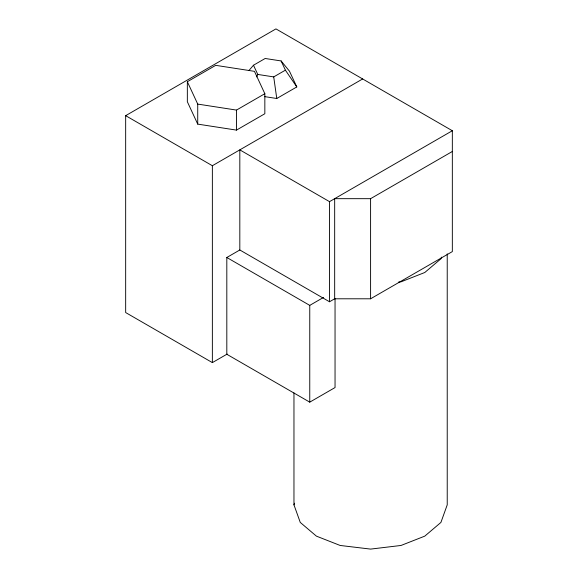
<?xml version="1.0" encoding="UTF-8"?>
<svg xmlns="http://www.w3.org/2000/svg" width="578" height="578" viewBox="0 0 578 578"><rect width="100%" height="100%" fill="white"/><g stroke="black" fill="none" stroke-linecap="round" stroke-linejoin="round"><path stroke-width="0.87" d="M447.228 253.865L447.228 504.854L440.92 522.425L424.779 536.138L401.031 545.459L370.592 549.1L340.153 545.459L316.404 536.138L300.264 522.425L293.964 504.854L294.563 503.185M441.527 257.123L440.92 258.792L424.779 272.505L401.031 281.826L398.343 282.151M256.719 76.917L257.766 74.439L253.489 65.227L265.165 58.479L281.125 60.95L289.462 71.152L296.796 86.938L276.768 98.498L264.421 96.591M248.93 70.523L253.489 65.227M227.161 354.068L212.364 362.608L125.664 312.554L125.664 115.665L275.944 28.9L452.336 130.736L452.336 251.596L370.592 298.79L334.669 298.79L334.669 198.673L370.592 198.673L452.336 151.479M187.344 81.722L215.71 65.343L254.457 71.34L264.84 93.708L264.84 113.736L236.474 130.108L197.727 124.118L187.344 101.742L187.344 81.722L197.727 104.091L197.727 124.118M257.766 74.439L273.719 76.903L285.395 70.162L281.125 60.95M197.727 104.091L236.474 110.087L264.84 93.708M125.664 115.665L212.364 165.72L362.644 78.955M335.045 298.84L335.045 387.556L309.757 402.151L226.814 354.271L226.814 257.492L239.841 249.971M334.951 298.624L329.511 301.767L239.819 249.985L239.819 149.868L329.511 201.65L452.336 130.736M226.814 257.492L309.757 305.379L323.55 297.41M285.395 70.162L296.796 86.938M273.719 76.903L276.768 98.498M370.592 198.673L370.592 298.79M329.511 201.65L329.511 301.767M309.757 305.379L309.757 402.151M293.964 392.903L293.964 504.854M236.474 110.087L236.474 130.108M212.364 165.72L212.364 362.608"/></g></svg>
